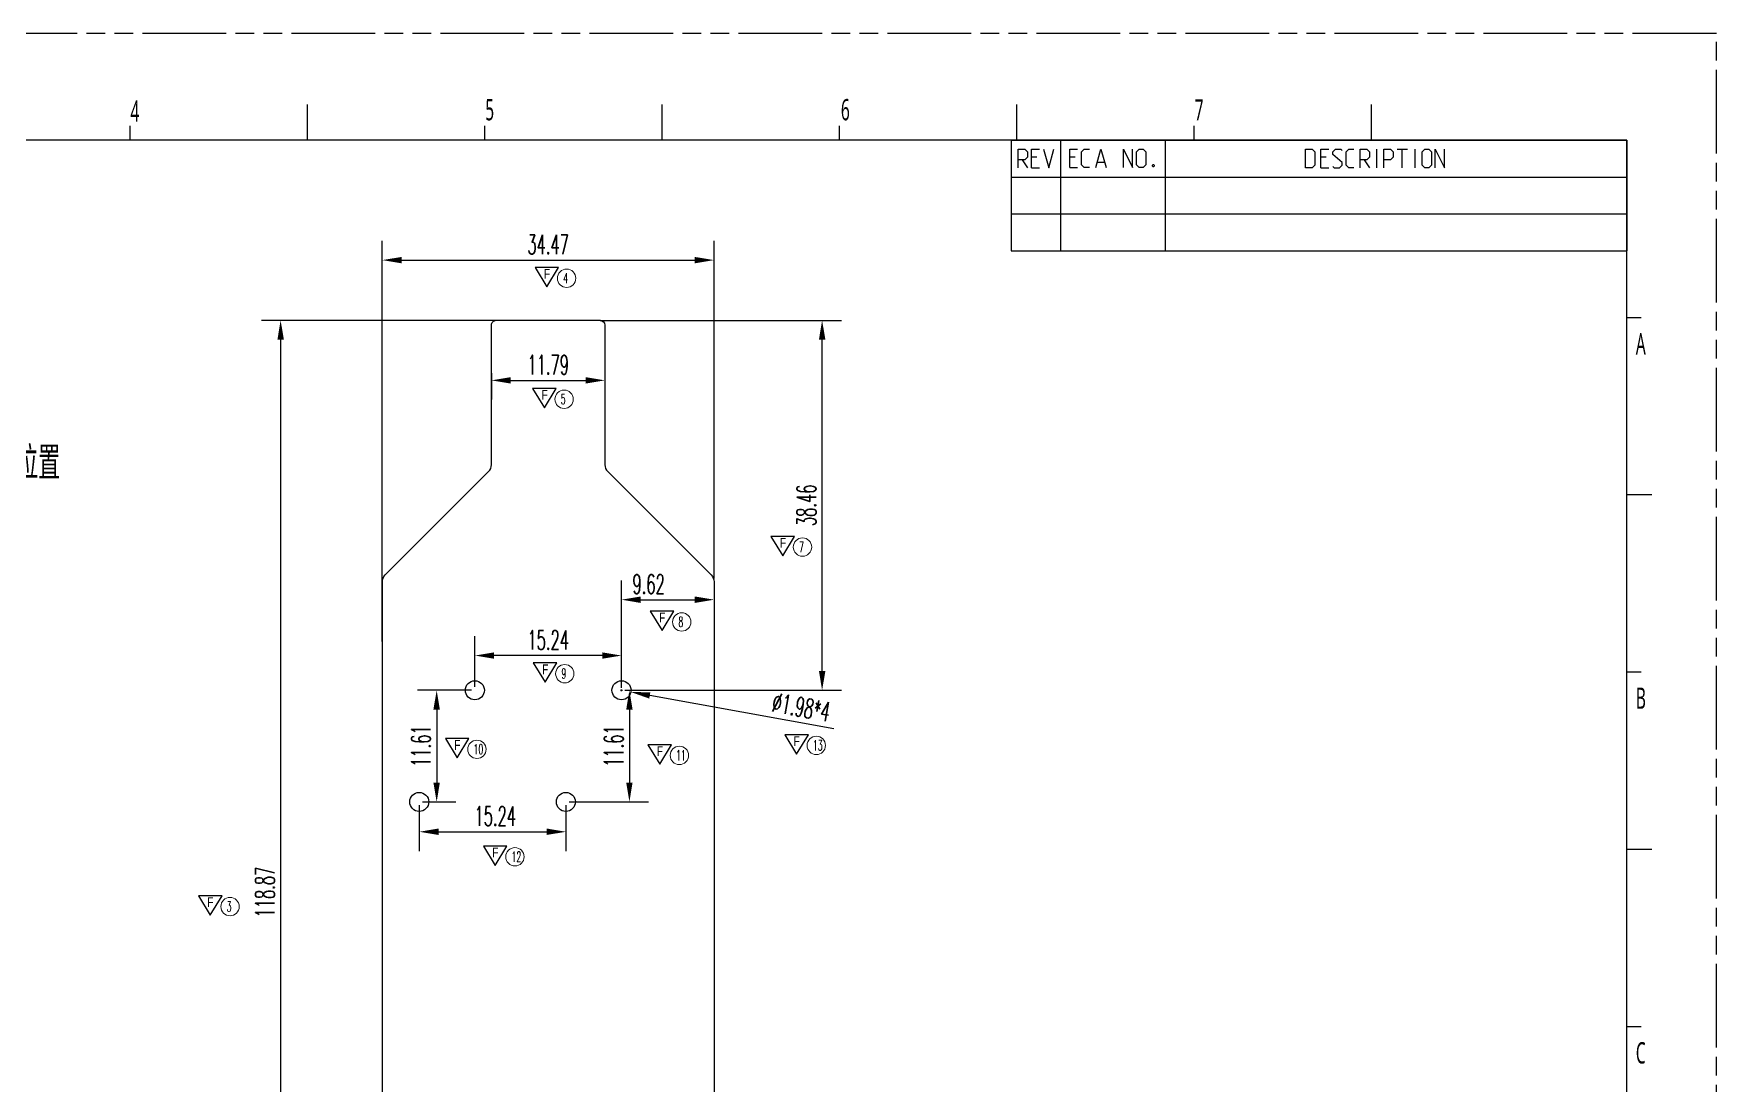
# Model space of a CAD drawing. Header units: millimetres. Extents: x 532 to 834, y 21 to 235.
# Drawn here: x 659.5 to 834.4, y 125.4 to 234.6 of the extents above; entities that cross this region are included whole.
import ezdxf

# ---------------------------------------------------------------- set-up
doc = ezdxf.new("R2010")
doc.units = ezdxf.units.MM
doc.header["$LTSCALE"] = 19.36
doc.header["$PDMODE"] = 3
doc.header["$PDSIZE"] = 6
doc.linetypes.add('PHANTOM', pattern=[0.8, 0.45, -0.05, 0.1, -0.05, 0.1, -0.05])
doc.layers.get('0').update_dxf_attribs({"linetype": 'CONTINUOUS'})
doc.layers.get('Defpoints').update_dxf_attribs({"linetype": 'CONTINUOUS'})
doc.layers.add('0PAPERF', color=2, linetype='PHANTOM', plot=False)
doc.layers.add('DIM', color=100, linetype='CONTINUOUS', lineweight=15)
doc.layers.add('備註', color=1, linetype='CONTINUOUS', lineweight=20)
for name, color, linetype in [('susa-b_layer0', 1, 'CONTINUOUS'), ('標注序號層', 1, 'CONTINUOUS'), ('鵬鼎', 5, 'CONTINUOUS')]:
    doc.layers.add(name, color=color, linetype=linetype)
doc.styles.add('CHINESE', font='', dxfattribs={"width": 0.8})
doc.styles.get("Standard").update_dxf_attribs({"font": 'simplex.shx', "width": 0.56})
doc.styles.get('CHINESE').set_extended_font_data('PMingLiU')
doc.dimstyles.new('副本 STANDARD', dxfattribs={"dimtxt": 2, "dimasz": 2, "dimexe": 2, "dimexo": 0.35, "dimtad": 1, "dimzin": 0, "dimdsep": 46, "dimtxsty": 'Standard', "dimcen": 0.09, "dimazin": 0, "dimtfac": 1, "dimtofl": 0, "dimtmove": 0, "dimatfit": 3, "dimfxl": 0, "dimtolj": 1, "dimtzin": 0, "dimarcsym": 0})

# ---------------------------------------------------------------- blocks, each defined once
blk = doc.blocks.new('*D8')
at = {"layer": 'Defpoints', "color": 0}
for p in [(730.2, 211.09), (730.2, 177.65), (695.72, 171.1)]:
    blk.add_point(p, dxfattribs=at)
at = {"layer": 'DIM', "color": 0, "lineweight": -2}
for p, q in [((695.72, 171.45), (695.72, 213.09)), ((730.2, 178), (730.2, 213.09)), ((697.72, 211.09), (728.2, 211.09))]:
    blk.add_line(p, q, dxfattribs=at)
at = {"layer": 'DIM', "color": 0}
for points in [[(697.72, 211.42), (697.72, 210.76), (695.72, 211.09)], [(728.2, 210.76), (728.2, 211.42), (730.2, 211.09)]]:
    blk.add_solid(points, dxfattribs=at)
at = {"layer": 'DIM', "color": 0, "insert": (712.96, 212.71), "char_height": 2, "attachment_point": 5}
blk.add_mtext('\\A1;34.47', dxfattribs=at)
blk = doc.blocks.new('*D9')
at = {"layer": 'Defpoints', "color": 0}
for p in [(718.36, 204.83), (685.15, 85.96), (717.42, 85.96)]:
    blk.add_point(p, dxfattribs=at)
at = {"layer": 'DIM', "color": 0, "lineweight": -2}
for p, q in [((718.01, 204.83), (683.15, 204.83)), ((685.15, 202.83), (685.15, 87.96)), ((717.07, 85.96), (683.15, 85.96))]:
    blk.add_line(p, q, dxfattribs=at)
at = {"layer": 'DIM', "color": 0}
for points in [[(685.49, 202.83), (684.82, 202.83), (685.15, 204.83)], [(684.82, 87.96), (685.49, 87.96), (685.15, 85.96)]]:
    blk.add_solid(points, dxfattribs=at)
at = {"layer": 'DIM', "color": 0, "insert": (683.53, 145.39), "char_height": 2, "attachment_point": 5, "rotation": 90}
blk.add_mtext('\\A1;118.87', dxfattribs=at)
blk = doc.blocks.new('*D10')
at = {"layer": 'Defpoints', "color": 0}
for p in [(719.61, 166.55), (721.55, 166.19)]:
    blk.add_point(p, dxfattribs=at)
at = {"layer": 'DIM', "color": 0, "lineweight": -2}
for p, q in [((720.49, 166.37), (720.67, 166.37)), ((720.58, 166.28), (720.58, 166.46)), ((742.64, 162.36), (723.52, 165.84))]:
    blk.add_line(p, q, dxfattribs=at)
at = {"layer": 'DIM', "color": 0}
blk.add_solid([(723.58, 166.16), (723.46, 165.51), (721.55, 166.19)], dxfattribs=at)
at = {"layer": 'DIM', "color": 0, "insert": (739.27, 164.62), "char_height": 2, "attachment_point": 5, "rotation": 349.6839}
blk.add_mtext('\\A1;{%%c1.98*4}', dxfattribs=at)
blk = doc.blocks.new('*D11')
at = {"layer": 'Defpoints', "color": 0}
for p in [(720.58, 166.37), (714.8, 154.77), (721.4, 154.77)]:
    blk.add_point(p, dxfattribs=at)
at = {"layer": 'DIM', "color": 0, "lineweight": -2}
for p, q in [((720.93, 166.37), (723.4, 166.37)), ((721.4, 164.37), (721.4, 156.77)), ((715.15, 154.77), (723.4, 154.77))]:
    blk.add_line(p, q, dxfattribs=at)
at = {"layer": 'DIM', "color": 0}
for points in [[(721.73, 164.37), (721.07, 164.37), (721.4, 166.37)], [(721.07, 156.77), (721.73, 156.77), (721.4, 154.77)]]:
    blk.add_solid(points, dxfattribs=at)
at = {"layer": 'DIM', "color": 0, "insert": (719.77, 160.57), "char_height": 2, "attachment_point": 5, "rotation": 90}
blk.add_mtext('\\A1;11.61', dxfattribs=at)
blk = doc.blocks.new('*D12')
at = {"layer": 'Defpoints', "color": 0}
for p in [(705.34, 169.98), (705.34, 166.37), (720.58, 166.37)]:
    blk.add_point(p, dxfattribs=at)
at = {"layer": 'DIM', "color": 0, "lineweight": -2}
for p, q in [((705.34, 166.72), (705.34, 171.98)), ((720.58, 166.72), (720.58, 171.98)), ((718.58, 169.98), (707.34, 169.98))]:
    blk.add_line(p, q, dxfattribs=at)
at = {"layer": 'DIM', "color": 0}
for points in [[(707.34, 170.31), (707.34, 169.65), (705.34, 169.98)], [(718.58, 169.65), (718.58, 170.31), (720.58, 169.98)]]:
    blk.add_solid(points, dxfattribs=at)
at = {"layer": 'DIM', "color": 0, "insert": (712.96, 171.6), "char_height": 2, "attachment_point": 5}
blk.add_mtext('\\A1;15.24', dxfattribs=at)
blk = doc.blocks.new('*D13')
at = {"layer": 'Defpoints', "color": 0}
for p in [(705.34, 166.37), (699.56, 154.77), (701.37, 154.77)]:
    blk.add_point(p, dxfattribs=at)
at = {"layer": 'DIM', "color": 0, "lineweight": -2}
for p, q in [((704.99, 166.37), (699.37, 166.37)), ((701.37, 164.37), (701.37, 156.77)), ((699.91, 154.77), (703.37, 154.77))]:
    blk.add_line(p, q, dxfattribs=at)
at = {"layer": 'DIM', "color": 0}
for points in [[(701.7, 164.37), (701.03, 164.37), (701.37, 166.37)], [(701.03, 156.77), (701.7, 156.77), (701.37, 154.77)]]:
    blk.add_solid(points, dxfattribs=at)
at = {"layer": 'DIM', "color": 0, "insert": (699.74, 160.57), "char_height": 2, "attachment_point": 5, "rotation": 90}
blk.add_mtext('\\A1;11.61', dxfattribs=at)
blk = doc.blocks.new('*D14')
at = {"layer": 'Defpoints', "color": 0}
for p in [(699.56, 154.77), (714.8, 154.77), (714.8, 151.66)]:
    blk.add_point(p, dxfattribs=at)
at = {"layer": 'DIM', "color": 0, "lineweight": -2}
for p, q in [((699.56, 154.42), (699.56, 149.66)), ((714.8, 154.42), (714.8, 149.66)), ((701.56, 151.66), (712.8, 151.66))]:
    blk.add_line(p, q, dxfattribs=at)
at = {"layer": 'DIM', "color": 0}
for points in [[(701.56, 152), (701.56, 151.33), (699.56, 151.66)], [(712.8, 151.33), (712.8, 152), (714.8, 151.66)]]:
    blk.add_solid(points, dxfattribs=at)
at = {"layer": 'DIM', "color": 0, "insert": (707.46, 153.29), "char_height": 2, "attachment_point": 5}
blk.add_mtext('\\A1;15.24', dxfattribs=at)
blk = doc.blocks.new('*D15')
at = {"layer": 'Defpoints', "color": 0}
for p in [(730.2, 177.65), (730.2, 175.79), (720.58, 166.28)]:
    blk.add_point(p, dxfattribs=at)
at = {"layer": 'DIM', "color": 0, "lineweight": -2}
for p, q in [((720.58, 166.63), (720.58, 177.79)), ((730.2, 177.3), (730.2, 173.79)), ((722.58, 175.79), (728.2, 175.79))]:
    blk.add_line(p, q, dxfattribs=at)
at = {"layer": 'DIM', "color": 0}
for points in [[(722.58, 176.12), (722.58, 175.45), (720.58, 175.79)], [(728.2, 175.45), (728.2, 176.12), (730.2, 175.79)]]:
    blk.add_solid(points, dxfattribs=at)
at = {"layer": 'DIM', "color": 0, "insert": (723.4, 177.41), "char_height": 2, "attachment_point": 5}
blk.add_mtext('\\A1;9.62', dxfattribs=at)
blk = doc.blocks.new('*D16')
at = {"layer": 'Defpoints', "color": 0}
for p in [(718.01, 204.83), (741.43, 204.83), (720.58, 166.37)]:
    blk.add_point(p, dxfattribs=at)
at = {"layer": 'DIM', "color": 0, "lineweight": -2}
for p, q in [((718.36, 204.83), (743.43, 204.83)), ((741.43, 168.37), (741.43, 202.83)), ((720.93, 166.37), (743.43, 166.37))]:
    blk.add_line(p, q, dxfattribs=at)
at = {"layer": 'DIM', "color": 0}
for points in [[(741.77, 202.83), (741.1, 202.83), (741.43, 204.83)], [(741.1, 168.37), (741.77, 168.37), (741.43, 166.37)]]:
    blk.add_solid(points, dxfattribs=at)
at = {"layer": 'DIM', "color": 0, "insert": (739.81, 185.6), "char_height": 2, "attachment_point": 5, "rotation": 90}
blk.add_mtext('\\A1;38.46', dxfattribs=at)
blk = doc.blocks.new('*D17')
at = {"layer": 'Defpoints', "color": 0}
for p in [(718.86, 204.33), (707.06, 199.68), (718.86, 198.59)]:
    blk.add_point(p, dxfattribs=at)
at = {"layer": 'DIM', "color": 0, "lineweight": -2}
for p, q in [((718.86, 203.98), (718.86, 196.59)), ((707.06, 199.33), (707.06, 196.59)), ((709.06, 198.59), (716.86, 198.59))]:
    blk.add_line(p, q, dxfattribs=at)
at = {"layer": 'DIM', "color": 0}
for points in [[(709.06, 198.92), (709.06, 198.26), (707.06, 198.59)], [(716.86, 198.26), (716.86, 198.92), (718.86, 198.59)]]:
    blk.add_solid(points, dxfattribs=at)
at = {"layer": 'DIM', "color": 0, "insert": (712.96, 200.21), "char_height": 2, "attachment_point": 5}
blk.add_mtext('\\A1;11.79', dxfattribs=at)

msp = doc.modelspace()

# ---------------------------------------------------------------- linework, layer by layer
for p, q in [((687.945, 223.571), (687.945, 227.257)), ((724.809, 223.571), (724.809, 227.257)), ((761.673, 223.571), (761.673, 227.257)), ((798.537, 223.571), (798.537, 227.257)), ((669.513, 223.571), (669.513, 225.045)), ((706.377, 223.571), (706.377, 225.045)), ((743.241, 223.571), (743.241, 225.045)), ((780.105, 223.571), (780.105, 225.045)), ((825.079, 223.571), (540.489, 223.571)), ((825.079, 26.717), (825.079, 223.571)), ((825.079, 205.139), (826.553, 205.139)), ((825.079, 186.707), (827.659, 186.707)), ((825.079, 168.275), (826.553, 168.275)), ((825.079, 149.843), (827.659, 149.843)), ((825.079, 131.411), (826.553, 131.411))]:
    msp.add_line(p, q)
at = {"color": 2}
for p, q in [((761.079, 223.571), (825.079, 223.571)), ((761.079, 223.571), (761.079, 212.051)), ((761.079, 223.571), (761.079, 212.051)), ((766.199, 223.571), (766.199, 212.051)), ((766.199, 223.571), (766.199, 212.051)), ((777.079, 223.571), (777.079, 212.051)), ((777.079, 223.571), (777.079, 212.051)), ((799.083, 220.692), (799.083, 222.612)), ((801.186, 222.612), (802.283, 222.612)), ((801.734, 220.692), (801.734, 222.612)), ((803.06, 220.692), (803.06, 222.612)), ((825.079, 223.571), (825.079, 212.051)), ((762.235, 221.522), (762.783, 220.699)), ((763.743, 221.796), (763.195, 221.796)), ((763.195, 220.699), (764.018, 220.699)), ((767.714, 221.806), (767.165, 221.806)), ((767.165, 220.709), (767.988, 220.709)), ((770.045, 221.258), (770.777, 221.258)), ((793.826, 221.789), (793.277, 221.789)), ((793.277, 220.692), (794.1, 220.692)), ((797.757, 221.515), (798.306, 220.692)), ((761.079, 219.731), (825.079, 219.731)), ((761.079, 215.891), (825.079, 215.891)), ((761.079, 215.891), (825.079, 215.891)), ((761.079, 212.051), (825.079, 212.051)), ((761.079, 212.051), (825.079, 212.051))]:
    msp.add_line(p, q, dxfattribs=at)
at = {"color": 7}
msp.add_line((761.079, 219.731), (825.079, 219.731), dxfattribs=at)
at = {"color": 2}
for points in [[(761.823, 220.699), (761.823, 222.619), (762.509, 222.619), (762.783, 222.344), (762.783, 221.796), (762.509, 221.522), (761.823, 221.522)], [(763.195, 220.699), (763.195, 222.619), (764.018, 222.619)], [(764.429, 222.619), (764.978, 220.699), (765.526, 222.619)], [(767.165, 220.709), (767.165, 222.629), (767.988, 222.629)], [(769.222, 220.709), (768.674, 220.709), (768.4, 220.983), (768.4, 222.355), (768.674, 222.629), (769.222, 222.629)], [(769.862, 220.709), (770.411, 222.629), (770.96, 220.709)], [(772.742, 220.709), (772.742, 222.629), (773.703, 220.709), (773.703, 222.629)], [(774.114, 220.983), (774.114, 222.355), (774.388, 222.629), (774.8, 222.629), (775.074, 222.355), (775.074, 220.983), (774.8, 220.709), (774.388, 220.709), (774.114, 220.983)], [(791.677, 220.692), (791.677, 222.612), (792.363, 222.612), (792.637, 222.338), (792.637, 220.966), (792.363, 220.692), (791.677, 220.692)], [(793.277, 220.692), (793.277, 222.612), (794.1, 222.612)], [(794.511, 220.829), (794.648, 220.692), (795.197, 220.692), (795.471, 220.966), (795.471, 221.241), (794.511, 222.063), (794.511, 222.338), (794.786, 222.612), (795.334, 222.612), (795.471, 222.475)], [(796.706, 220.692), (796.157, 220.692), (795.883, 220.966), (795.883, 222.338), (796.157, 222.612), (796.706, 222.612)], [(797.346, 220.692), (797.346, 222.612), (798.031, 222.612), (798.306, 222.338), (798.306, 221.789), (798.031, 221.515), (797.346, 221.515)], [(799.814, 220.692), (799.814, 222.612), (800.5, 222.612), (800.774, 222.338), (800.774, 221.789), (800.5, 221.515), (799.814, 221.515)], [(803.791, 220.966), (803.791, 222.338), (804.066, 222.612), (804.477, 222.612), (804.751, 222.338), (804.751, 220.966), (804.477, 220.692), (804.066, 220.692), (803.791, 220.966)], [(805.163, 220.692), (805.163, 222.612), (806.123, 220.692), (806.123, 222.612)], [(775.897, 221.029), (775.943, 220.938), (775.943, 220.892), (775.897, 220.8), (775.805, 220.8), (775.76, 220.892), (775.76, 220.938), (775.805, 221.029), (775.897, 221.029)]]:
    msp.add_lwpolyline(points, dxfattribs=at)
at = {"linetype": 'Continuous'}
msp.add_lwpolyline([(695.722, 107.352), (695.722, 177.652, -0.198917), (696.015, 178.359), (706.768, 189.111, 0.198917), (707.06, 189.818), (707.06, 199.685), (707.06, 204.332, -0.414218), (707.56, 204.831), (718.355, 204.831, -0.414068), (718.855, 204.332), (718.855, 189.818, 0.198918), (719.148, 189.111), (729.904, 178.356, -0.19885), (730.197, 177.649), (730.197, 107.39, -0.198916)], format="xyb", dxfattribs=at)
at = {"linetype": 'Continuous', "const_width": 0.000025}
msp.add_lwpolyline([(730.197, 107.39), (730.197, 177.649, 0.198849), (729.904, 178.356), (719.148, 189.111, -0.198916), (718.855, 189.818), (718.855, 204.332, 0.414068), (718.355, 204.831), (707.56, 204.831, 0.414218), (707.06, 204.332), (707.06, 189.818, -0.198916), (706.768, 189.111), (696.015, 178.359, 0.198916), (695.722, 177.652), (695.722, 107.352, 0.198917), (696.015, 106.645), (707.77, 94.891, -0.198625), (707.916, 94.538), (707.916, 86.457, 0.414366), (708.416, 85.957), (717.416, 85.957, 0.414217), (717.916, 86.457), (717.916, 94.488, -0.198853), (718.062, 94.841), (729.904, 106.683, 0.198917)], format="xyb", close=True, dxfattribs=at)
for centre in [(705.341, 166.372), (720.581, 166.372), (699.559, 154.766), (714.799, 154.766)]:
    msp.add_circle(centre, 0.99)
at = {"layer": '0PAPERF'}
for p, q in [((834.371, 234.635), (532.009, 234.635)), ((834.371, 20.819), (834.371, 234.635))]:
    msp.add_line(p, q, dxfattribs=at)
at = {"layer": '備註'}
for centre in [(714.873, 209.205), (714.619, 196.628), (739.392, 181.255), (726.845, 173.475), (714.686, 168.096), (705.55, 160.232), (740.824, 160.637), (726.598, 159.596), (709.5, 149.058), (679.891, 143.887)]:
    msp.add_circle(centre, 0.954, dxfattribs=at)
at = {"layer": '標注序號層'}
for points in [[(714.048, 210.32), (711.598, 210.32), (712.823, 208.315)], [(713.794, 197.742), (711.344, 197.742), (712.569, 195.737)], [(738.568, 182.37), (736.117, 182.37), (737.343, 180.365)], [(726.02, 174.589), (723.57, 174.589), (724.795, 172.584)], [(713.862, 169.211), (711.411, 169.211), (712.637, 167.206)], [(704.725, 161.346), (702.275, 161.346), (703.5, 159.341)], [(739.999, 161.751), (737.549, 161.751), (738.774, 159.746)], [(725.774, 160.71), (723.324, 160.71), (724.549, 158.705)], [(708.676, 150.173), (706.225, 150.173), (707.45, 148.168)], [(679.067, 145.001), (676.616, 145.001), (677.841, 142.996)]]:
    msp.add_lwpolyline(points, close=True, dxfattribs=at)

# ---------------------------------------------------------------- texts
at = {"layer": 'DIM', "char_height": 2.21184, "width": 1.34663, "attachment_point": 1}
for s, insert in [('{\\fMicrosoft JhengHei|b0|i0|c136|p0;\\C0;4}', (669.544, 227.686)), ('{\\fMicrosoft JhengHei|b0|i0|c136|p0;\\C0;5}', (706.418, 227.835)), ('{\\fMicrosoft JhengHei|b0|i0|c136|p0;\\C0;6}', (743.382, 227.835)), ('{\\fMicrosoft JhengHei|b0|i0|c136|p0;\\C0;7}', (780.146, 227.819))]:
    msp.add_mtext(s, dxfattribs=dict(at, insert=insert))
at = {"layer": 'susa-b_layer0', "linetype": 'Continuous', "insert": (648.494, 191.62), "char_height": 3, "width": 26.35744, "attachment_point": 1}
msp.add_mtext('{\\fPMingLiU|b0|i0|c136|p0;成測打點位置}', dxfattribs=at)
at = {"layer": '備註', "color": 1, "width": 0.57316, "attachment_point": 1}
for s, insert, char_height in [('4', (714.519, 209.747), 1.058), ('5', (714.264, 197.17), 1.058), ('7', (739.038, 181.798), 1.058), ('8', (726.49, 174.017), 1.058), ('9', (714.332, 168.638), 1.058), ('13', (740.47, 161.179), 1.0582), ('10', (705.196, 160.774), 1.0582), ('11', (726.244, 160.138), 1.0582), ('12', (709.146, 149.6), 1.0582), ('3', (679.537, 144.429), 1.058)]:
    msp.add_mtext(s, dxfattribs=dict(at, insert=insert, char_height=char_height))
at = {"layer": '標注序號層', "char_height": 1.015, "width": 3.58553, "attachment_point": 1, "style": 'CHINESE'}
for insert in [(712.514, 210.166), (712.26, 197.589), (737.034, 182.217), (724.486, 174.436), (712.328, 169.057), (703.191, 161.193), (738.465, 161.598), (724.24, 160.557), (707.141, 150.019), (677.533, 144.848)]:
    msp.add_mtext('F', dxfattribs=dict(at, insert=insert))
at = {"layer": '鵬鼎', "char_height": 2.21184, "width": 4.17207, "attachment_point": 1}
for s, insert in [('{\\fMicrosoft JhengHei|b0|i0|c136|p0;\\C0;A}', (826.001, 203.487)), ('{\\fMicrosoft JhengHei|b0|i0|c136|p0;\\C0;B}', (826.001, 166.659)), ('{\\fMicrosoft JhengHei|b0|i0|c136|p0;\\C0;C}', (826.001, 129.784))]:
    msp.add_mtext(s, dxfattribs=dict(at, insert=insert))

# ---------------------------------------------------------------- dimensions: what is measured, and where the dimension line sits
at = {"layer": 'DIM'}
for base, p1, p2, picture, middle in [((730.1966, 211.0888), (695.7224, 171.1001), (730.1966, 177.6491), '*D8', (712.9595, 212.7138)), ((718.855477, 198.58946), (707.060479, 199.68487), (718.855477, 204.331548), '*D17', (712.957978, 200.21446)), ((705.341, 169.979), (720.581, 166.372), (705.341, 166.372), '*D12', (712.961, 171.604))]:
    dim = msp.add_linear_dim(base=base, p1=p1, p2=p2, dimstyle='副本 STANDARD', dxfattribs=at)
    dim.commit()
    dim.dimension.update_dxf_attribs({"geometry": picture, "text_midpoint": middle})
for base, p1, p2, picture, middle in [((685.152, 85.957), (718.355, 204.831), (717.416, 85.957), '*D9', (683.527, 145.394)), ((741.434, 204.831), (720.581, 166.372), (718.005, 204.831), '*D16', (739.809, 185.602)), ((701.368, 154.766), (705.341, 166.372), (699.559, 154.766), '*D13', (699.743, 160.569)), ((721.399, 154.766), (720.581, 166.372), (714.799, 154.766), '*D11', (719.774, 160.569))]:
    dim = msp.add_linear_dim(base=base, p1=p1, p2=p2, angle=90, dimstyle='副本 STANDARD', dxfattribs=at)
    dim.commit()
    dim.dimension.update_dxf_attribs({"geometry": picture, "text_midpoint": middle})
for base, p1, p2, picture, middle in [((730.197, 175.785), (720.581, 166.282), (730.197, 177.649), '*D15', (723.402, 175.785)), ((714.799, 151.662), (699.559, 154.766), (714.799, 154.766), '*D14', (707.459, 151.662))]:
    dim = msp.add_linear_dim(base=base, p1=p1, p2=p2, dimstyle='副本 STANDARD', dxfattribs=at)
    dim.commit()
    dim.dimension.update_dxf_attribs({"geometry": picture, "text_midpoint": middle, "dimtype": 160})
dim = msp.add_diameter_dim_2p(p1=(719.607, 166.549), p2=(721.555, 166.195), text='{<>*4}', dimstyle='副本 STANDARD', override={"dimtxsty": 'Standard'}, dxfattribs=at)
dim.commit()
dim.dimension.update_dxf_attribs({"geometry": '*D10', "text_midpoint": (738.979, 163.023), "dimtype": 163})

doc.saveas('drawing.dxf')
